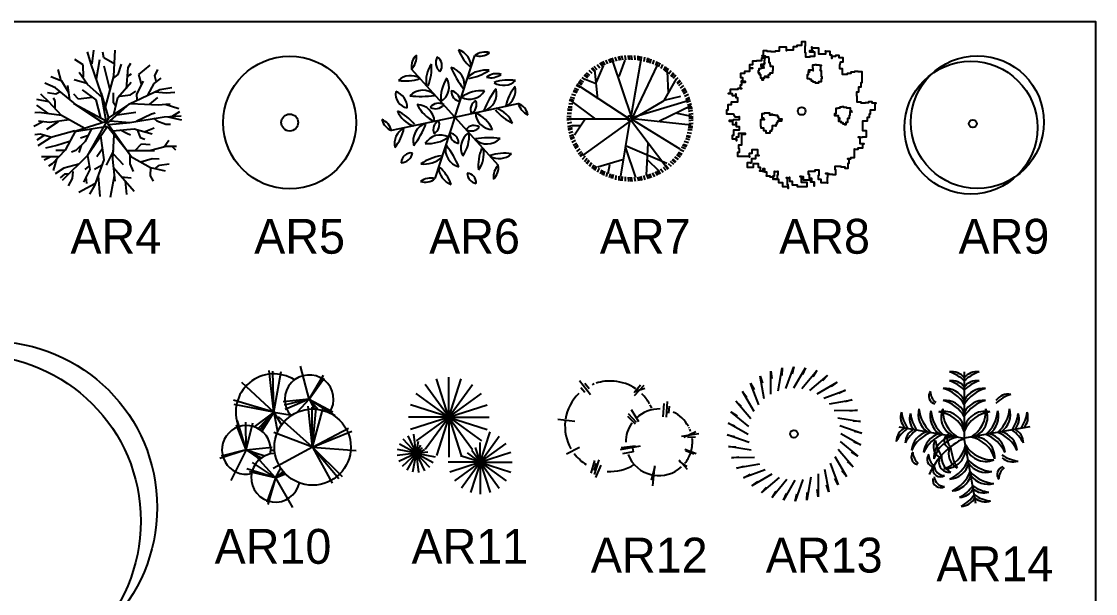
# Model space of a CAD drawing. Header units: millimetres. Extents: x -129.2 to -76.7, y 2488.8 to 2511.1.
# Drawn here: x -121.31 to -113.24, y 2505.7 to 2510.01 of the extents above; entities that cross this region are included whole.
import ezdxf

# ---------------------------------------------------------------- set-up
doc = ezdxf.new("R2010")
doc.units = ezdxf.units.MM
doc.styles.add('MAYO', font='COBT____.PFB', dxfattribs={"height": 0.7})

# ---------------------------------------------------------------- blocks, each defined once
blk = doc.blocks.new('AR10')
at = {"color": 0, "linetype": 'ByBlock'}
for p, q in [((-0.1136, 0.2059), (-0.1497, 0.5175)), ((-0.1136, 0.2059), (-0.1216, 0.5129)), ((-0.1136, 0.2059), (-0.0601, 0.5102)), ((0.1513, 0.3019), (0.0871, 0.5516)), ((-0.1136, 0.2059), (-0.3545, 0.4285)), ((0.1513, 0.3019), (0.2593, 0.4824)), ((0.1513, 0.3019), (0.2632, 0.4617)), ((-0.1136, 0.2059), (-0.4179, 0.2948)), ((-0.1136, 0.2059), (-0.4121, 0.2619)), ((0.1513, 0.3019), (-0.0432, 0.2823)), ((0.1513, 0.3019), (-0.0372, 0.2583)), ((0.1513, 0.3019), (-0.0302, 0.2255)), ((0.1513, 0.3019), (0.0605, 0.2044)), ((0.1772, -0.058), (0.1439, 0.2498)), ((0.1513, 0.3019), (0.3296, 0.2087)), ((0.1513, 0.3019), (0.3431, 0.1801)), ((0.1513, 0.3019), (0.219, 0.2262)), ((0.1513, 0.3019), (0.1888, 0.229)), ((-0.1136, 0.2059), (-0.2632, 0.0953)), ((-0.1136, 0.2059), (-0.2325, 0.0817)), ((-0.1136, 0.2059), (-0.2173, 0.0723)), ((-0.1136, 0.2059), (-0.2041, 0.0622)), ((-0.1136, 0.2059), (-0.0561, 0.1095)), ((-0.1136, 0.2059), (-0.0865, 0.0558)), ((-0.1136, 0.2059), (0.0203, 0.1826)), ((0.1772, -0.058), (-0.0806, 0.1694)), ((0.1772, -0.058), (0.1744, 0.2415)), ((0.1772, -0.058), (0.2576, 0.2387)), ((0.1772, -0.058), (0.2049, 0.2359)), ((-0.3216, -0.0785), (-0.3951, 0.1087)), ((-0.3216, -0.0785), (-0.3866, 0.1392)), ((-0.3216, -0.0785), (-0.3246, 0.13)), ((-0.3216, -0.0785), (-0.2719, 0.1242)), ((0.1772, -0.058), (0.446, 0.0834)), ((0.1772, -0.058), (-0.1138, 0.0529)), ((0.1772, -0.058), (0.471, 0.0612)), ((-0.3216, -0.0785), (-0.5214, -0.1441)), ((-0.3216, -0.0785), (-0.5108, -0.1259)), ((-0.3216, -0.0785), (-0.4368, -0.3092)), ((-0.3216, -0.0785), (-0.1263, -0.0578)), ((-0.3216, -0.0785), (-0.221, -0.1495)), ((-0.3216, -0.0785), (-0.2076, -0.139)), ((-0.3216, -0.0785), (-0.1826, -0.1241)), ((0.1772, -0.058), (-0.1194, -0.2188)), ((0.1772, -0.058), (0.5042, -0.083)), ((0.1772, -0.058), (0.3989, -0.2798)), ((0.1772, -0.058), (0.374, -0.2937)), ((0.1772, -0.058), (0.3241, -0.3298)), ((-0.1015, -0.2885), (-0.2418, -0.134)), ((-0.1015, -0.2885), (-0.3184, -0.2208)), ((-0.1015, -0.2885), (-0.2761, -0.1745)), ((-0.1015, -0.2885), (-0.0629, -0.2157)), ((-0.1015, -0.2885), (-0.2978, -0.2448)), ((-0.1015, -0.2885), (-0.168, -0.4719)), ((-0.1015, -0.2885), (-0.1589, -0.4909)), ((-0.1015, -0.2885), (-0.0427, -0.2428)), ((-0.1015, -0.2885), (-0.0341, -0.2526)), ((-0.1015, -0.2885), (-0.0269, -0.2602)), ((-0.1015, -0.2885), (0.0254, -0.513))]:
    blk.add_line(p, q, dxfattribs=at)
blk.add_circle((0.1772, -0.058), 0.2872, dxfattribs=at)
for centre, radius, start, end in [((-0.1136, 0.2059), 0.2872, 57.49041, 202.57198), ((0.1513, 0.3019), 0.1833, 326.18952, 222.02475), ((-0.3216, -0.0785), 0.1833, 350.2838, 282.39512), ((-0.1136, 0.2059), 0.2872, 265.06922, 270.88978), ((-0.1015, -0.2885), 0.1833, 91.44372, 347.74353)]:
    blk.add_arc(centre, radius, start, end, dxfattribs=at)
blk = doc.blocks.new('AR11')
at = {"color": 0, "linetype": 'ByBlock'}
for p, q in [((0.0048, 0.1411), (-0.0896, 0.4315)), ((0.0029, 0.1411), (0.0973, 0.4315)), ((0.0038, 0.1409), (0.0038, 0.4463)), ((0.0057, 0.1415), (-0.1739, 0.3886)), ((0.002, 0.1415), (0.1815, 0.3886)), ((0.0063, 0.1422), (-0.2408, 0.3217)), ((0.0013, 0.1422), (0.2484, 0.3217)), ((0.0068, 0.143), (-0.2837, 0.2374)), ((0.0009, 0.143), (0.2914, 0.2374)), ((0.0069, 0.144), (-0.2985, 0.144)), ((0.0068, 0.145), (-0.2837, 0.0506)), ((0.0063, 0.1458), (-0.2408, -0.0337)), ((0.0057, 0.1465), (-0.1739, -0.1006)), ((0.0048, 0.1469), (-0.0896, -0.1435)), ((0.0008, 0.144), (0.3062, 0.144)), ((0.0009, 0.145), (0.2914, 0.0506)), ((0.0013, 0.1458), (0.2484, -0.0337)), ((0.002, 0.1465), (0.1815, -0.1006)), ((0.0029, 0.1469), (0.0973, -0.1435)), ((0.0038, 0.1471), (0.0038, -0.1583)), ((-0.2404, -0.1293), (-0.3024, 0.003)), ((-0.2408, -0.1294), (-0.259, 0.0155)), ((0.2393, -0.1973), (0.3144, 0.0339)), ((-0.2397, -0.1287), (-0.3676, -0.0581)), ((-0.24, -0.129), (-0.3399, -0.0224)), ((-0.2417, -0.1292), (-0.2068, -0.0659)), ((-0.2413, -0.1294), (-0.2235, -0.0365)), ((0.2381, -0.1964), (0.4347, -0.0535)), ((0.2386, -0.1969), (0.3815, -0.0003)), ((0.2401, -0.1974), (0.2401, -0.0477)), ((-0.2396, -0.1278), (-0.3845, -0.1459)), ((-0.2396, -0.1282), (-0.383, -0.1007)), ((-0.2397, -0.1273), (-0.3719, -0.1893)), ((-0.24, -0.1269), (-0.3466, -0.2268)), ((-0.2403, -0.1267), (-0.3109, -0.2546)), ((-0.2407, -0.1265), (-0.2683, -0.2699)), ((-0.2425, -0.1281), (-0.1533, -0.117)), ((-0.2425, -0.1277), (-0.099, -0.1552)), ((-0.2424, -0.1286), (-0.178, -0.0984)), ((-0.2423, -0.1272), (-0.1144, -0.1978)), ((-0.2421, -0.129), (-0.1932, -0.0832)), ((-0.242, -0.1269), (-0.1422, -0.2335)), ((-0.2417, -0.1266), (-0.1796, -0.2589)), ((-0.2412, -0.1265), (-0.2231, -0.2714)), ((0.2424, -0.1957), (0.0927, -0.1471)), ((0.2421, -0.1964), (0.1447, -0.1256)), ((0.2415, -0.1969), (0.176, -0.1067)), ((0.2408, -0.1973), (0.2043, -0.0848)), ((0.2377, -0.1957), (0.4689, -0.1206)), ((0.2425, -0.1949), (-0.0006, -0.1949)), ((0.2424, -0.1942), (0.0112, -0.2693)), ((0.2421, -0.1935), (0.0454, -0.3364)), ((0.2415, -0.193), (0.0986, -0.3896)), ((0.2408, -0.1926), (0.1657, -0.4238)), ((0.2376, -0.1949), (0.4807, -0.1949)), ((0.2377, -0.1942), (0.4689, -0.2693)), ((0.2381, -0.1935), (0.4347, -0.3364)), ((0.2386, -0.193), (0.3815, -0.3896)), ((0.2393, -0.1926), (0.3144, -0.4238)), ((0.2401, -0.1925), (0.2401, -0.4356))]:
    blk.add_line(p, q, dxfattribs=at)
blk = doc.blocks.new('AR12')
at = {"color": 0, "linetype": 'ByBlock'}
for p, q in [((-0.1997, 0.2897), (-0.2817, 0.3936)), ((-0.2407, 0.3061), (-0.2708, 0.3416)), ((-0.2079, 0.3334), (-0.2407, 0.3744)), ((0.1773, 0.3608), (0.1282, 0.3034)), ((0.1309, 0.2842), (0.2047, 0.3608)), ((0.2101, 0.3362), (0.1391, 0.3143)), ((0.1637, 0.0846), (0.109, 0.1748)), ((0.3468, 0.1229), (0.355, 0.2241)), ((0.3713, 0.1202), (0.3795, 0.2377)), ((0.3905, 0.1502), (0.3959, 0.2022)), ((-0.3172, 0.0873), (-0.4456, 0.1037)), ((0.1391, 0.0682), (0.0817, 0.1256)), ((0.1473, 0.0791), (0.0872, 0.1448)), ((0.5927, 0.0108), (0.5025, -0.033)), ((0.6145, -0.0056), (0.4861, -0.0248)), ((0.5899, -0.0302), (0.5298, -0.033)), ((-0.2817, -0.1068), (-0.3801, -0.1588)), ((0.1746, -0.0986), (0.0243, -0.1259)), ((0.1391, -0.0986), (0.0325, -0.1095)), ((0.1227, -0.1396), (0.0407, -0.156)), ((0.1145, -0.0959), (0.1227, -0.1396)), ((0.5954, -0.156), (0.5107, -0.1232)), ((0.579, -0.1588), (0.5162, -0.1341)), ((-0.1697, -0.2052), (-0.197, -0.3009)), ((-0.156, -0.2271), (-0.1751, -0.2818)), ((-0.1697, -0.3119), (-0.1341, -0.1998)), ((-0.1205, -0.2408), (-0.1615, -0.3338)), ((0.5298, -0.2736), (0.467, -0.2025)), ((0.5271, -0.2517), (0.467, -0.2107)), ((0.2593, -0.3529), (0.2866, -0.2517)), ((0.2812, -0.2463), (0.2675, -0.3967))]:
    blk.add_line(p, q, dxfattribs=at)
for centre, radius, start, end in [((-0.0506, 0.0521), 0.3406, 110.58484, 113.44149), ((-0.0506, 0.0521), 0.3406, 85.44663, 108.10428), ((-0.0506, 0.0521), 0.3406, 55.79053, 85.15157), ((-0.0506, 0.0521), 0.3406, 133.90225, 170.90832), ((-0.0506, 0.0521), 0.3406, 29.55997, 45.48821), ((0.3167, -0.0685), 0.2508, 88.31654, 133.34266), ((-0.0506, 0.0521), 0.3406, 23.38772, 28.08383), ((-0.0506, 0.0521), 0.3406, 173.47905, 209.85094), ((0.3167, -0.0685), 0.2508, 28.56885, 65.11111), ((0.3167, -0.0685), 0.2508, 144.66917, 180), ((0.3167, -0.0685), 0.2508, 24.8452, 26.01974), ((0.3167, -0.0685), 0.2508, 19.03843, 22.96902), ((0.3167, -0.0685), 0.2508, 344.29918, 6.65921), ((-0.0506, 0.0521), 0.3406, 217.10158, 238.12033), ((0.3167, -0.0685), 0.2508, 201.60955, 257.48), ((0.3167, -0.0685), 0.2508, 320.80598, 341.35955), ((-0.0506, 0.0521), 0.3406, 266.05344, 302.09662), ((0.3167, -0.0685), 0.2508, 259.81574, 312.33675)]:
    blk.add_arc(centre, radius, start, end, dxfattribs=at)
blk = doc.blocks.new('AR13')
at = {"color": 0, "linetype": 'ByBlock'}
for p, q in [((-0.1031, 0.3192), (-0.0738, 0.4908)), ((-0.0738, 0.4908), (-0.0764, 0.4348)), ((-0.0447, 0.3355), (0.0139, 0.4995)), ((0.0139, 0.4995), (0.0017, 0.4447)), ((0.0156, 0.3415), (0.1018, 0.4928)), ((0.1018, 0.4928), (0.0802, 0.441)), ((-0.207, 0.2576), (-0.2382, 0.4289)), ((-0.2382, 0.4289), (-0.2215, 0.3754)), ((-0.1577, 0.2929), (-0.1587, 0.467)), ((-0.1587, 0.467), (-0.1515, 0.4114)), ((0.0761, 0.3369), (0.1872, 0.4709)), ((0.1348, 0.3219), (0.2675, 0.4345)), ((0.1872, 0.4709), (0.157, 0.4237)), ((0.2675, 0.4345), (0.2296, 0.3933)), ((-0.2494, 0.2143), (-0.3098, 0.3775)), ((-0.3098, 0.3775), (-0.2841, 0.3277)), ((0.1901, 0.2969), (0.3403, 0.3848)), ((0.2401, 0.2627), (0.4033, 0.3231)), ((0.3403, 0.3848), (0.2957, 0.3507)), ((0.4033, 0.3231), (0.3535, 0.2974)), ((-0.2836, 0.1642), (-0.3715, 0.3145)), ((-0.3715, 0.3145), (-0.3374, 0.2699)), ((0.2834, 0.2203), (0.4547, 0.2515)), ((0.4547, 0.2515), (0.4012, 0.2348)), ((-0.3086, 0.109), (-0.4212, 0.2417)), ((-0.4212, 0.2417), (-0.38, 0.2037)), ((0.3188, 0.171), (0.4929, 0.172)), ((0.4929, 0.172), (0.4372, 0.1648)), ((-0.3236, 0.0503), (-0.4576, 0.1614)), ((-0.4576, 0.1614), (-0.4104, 0.1312)), ((0.345, 0.1164), (0.5166, 0.0871)), ((0.5166, 0.0871), (0.4606, 0.0897)), ((-0.3282, -0.0102), (-0.4795, 0.076)), ((-0.4795, 0.076), (-0.4277, 0.0544)), ((0.3614, 0.058), (0.5253, -0.0006)), ((0.5253, -0.0006), (0.4706, 0.0116)), ((-0.3222, -0.0705), (-0.4862, -0.0119)), ((-0.4862, -0.0119), (-0.4314, -0.0242)), ((0.3627, -0.0628), (0.4967, -0.1739)), ((0.3673, -0.0024), (0.5186, -0.0885)), ((0.5186, -0.0885), (0.4668, -0.0669)), ((-0.3059, -0.1289), (-0.4775, -0.0997)), ((-0.4775, -0.0997), (-0.4215, -0.1022)), ((0.3477, -0.1215), (0.4604, -0.2542)), ((0.4967, -0.1739), (0.4495, -0.1437)), ((-0.4537, -0.1846), (-0.3981, -0.1774)), ((-0.2797, -0.1835), (-0.4537, -0.1846)), ((-0.2443, -0.2328), (-0.4156, -0.264)), ((0.2885, -0.2268), (0.349, -0.39)), ((0.3227, -0.1768), (0.4106, -0.327)), ((0.4604, -0.2542), (0.4191, -0.2163)), ((-0.4156, -0.264), (-0.3621, -0.2473)), ((-0.201, -0.2752), (-0.3642, -0.3357)), ((-0.3642, -0.3357), (-0.3144, -0.3099)), ((-0.1509, -0.3094), (-0.3012, -0.3973)), ((0.1968, -0.3055), (0.1979, -0.4796)), ((0.2461, -0.2701), (0.2773, -0.4414)), ((0.4106, -0.327), (0.3766, -0.2824)), ((-0.3012, -0.3973), (-0.2566, -0.3633)), ((-0.0957, -0.3344), (-0.2284, -0.4471)), ((-0.037, -0.3494), (-0.1481, -0.4834)), ((0.0235, -0.354), (-0.0627, -0.5053)), ((0.0838, -0.3481), (0.0252, -0.512)), ((0.1422, -0.3317), (0.113, -0.5033)), ((0.2773, -0.4414), (0.2606, -0.3879)), ((0.349, -0.39), (0.3232, -0.3402)), ((-0.2284, -0.4471), (-0.1904, -0.4058)), ((-0.1481, -0.4834), (-0.1179, -0.4362)), ((-0.0627, -0.5053), (-0.0411, -0.4535)), ((0.0252, -0.512), (0.0375, -0.4573)), ((0.113, -0.5033), (0.1155, -0.4473)), ((0.1979, -0.4796), (0.1906, -0.4239))]:
    blk.add_line(p, q, dxfattribs=at)
blk.add_circle((0.0155, -0.0057), 0.0283, dxfattribs=at)
blk = doc.blocks.new('AR14')
at = {"color": 0, "linetype": 'ByBlock'}
for p in [(0.0054, 0.4852), (-0.4871, 0.072), (0.4978, 0.072), (0.0922, -0.5072)]:
    blk.add_line(p, (0.0054, -0.0148), dxfattribs=at)
for centre, radius, start, end in [((-0.0877, 0.3709), 0.1154, 36.28997, 99.62433), ((-0.1813, 0.2358), 0.2598, 44.07628, 73.37936), ((0.0984, 0.3709), 0.1154, 80.37567, 143.71003), ((0.192, 0.2358), 0.2598, 106.62064, 135.92372), ((-0.0877, 0.3027), 0.1154, 36.28997, 99.62433), ((-0.1813, 0.1676), 0.2598, 44.07628, 73.37936), ((0.0984, 0.3027), 0.1154, 80.37567, 143.71003), ((0.192, 0.1676), 0.2598, 106.62064, 135.92372), ((-0.2046, 0.301), 0.0575, 139.742, 258.74753), ((-0.1267, 0.3465), 0.1251, 184.61802, 228.21064), ((-0.1392, 0.2005), 0.1598, 25.24891, 95.39371), ((-0.2234, 0.1008), 0.2679, 31.37119, 75.03657), ((0.1499, 0.2005), 0.1598, 84.60629, 154.75109), ((0.2341, 0.1008), 0.2679, 104.96343, 148.62881), ((-0.1392, 0.1096), 0.1598, 25.24891, 95.39371), ((-0.2234, 0.0098), 0.2679, 31.37119, 75.03657), ((0.1499, 0.1096), 0.1598, 84.60629, 154.75109), ((0.2341, 0.0098), 0.2679, 104.96343, 148.62881), ((0.3365, 0.2017), 0.1154, 80.37567, 143.71003), ((0.4301, 0.0666), 0.2598, 106.62064, 135.92372), ((-0.3583, 0.1438), 0.1154, 160.37567, 223.71003), ((-0.209, 0.2125), 0.2598, 186.62064, 215.92372), ((-0.2911, 0.132), 0.1154, 160.37567, 223.71003), ((-0.1418, 0.2007), 0.2598, 186.62064, 215.92372), ((-0.1816, 0.165), 0.1598, 164.60629, 234.75109), ((-0.0687, 0.2306), 0.2679, 184.96343, 228.62881), ((-0.092, 0.1492), 0.1598, 164.60629, 234.75109), ((0.0209, 0.2148), 0.2679, 184.96343, 228.62881), ((-0.149, 0.032), 0.1558, 3.42594, 103.63458), ((-0.2137, -0.0506), 0.2357, 21.66646, 83.18779), ((-0.0139, 0.1454), 0.1558, 156.36542, 256.57406), ((0.0787, 0.1947), 0.2357, 176.81221, 238.33354), ((0.1597, 0.032), 0.1558, 76.36542, 176.57406), ((0.2244, -0.0506), 0.2357, 96.81221, 158.33354), ((-0.068, 0.1947), 0.2357, 301.66646, 3.18779), ((0.0246, 0.1454), 0.1558, 283.42594, 23.63458), ((-0.0102, 0.2148), 0.2679, 311.37119, 355.03657), ((0.1027, 0.1492), 0.1598, 305.24891, 15.39371), ((0.0794, 0.2306), 0.2679, 311.37119, 355.03657), ((0.1923, 0.165), 0.1598, 305.24891, 15.39371), ((0.1525, 0.2007), 0.2598, 324.07628, 353.37936), ((0.3018, 0.132), 0.1154, 316.28997, 19.62433), ((0.2197, 0.2125), 0.2598, 324.07628, 353.37936), ((0.369, 0.1438), 0.1154, 316.28997, 19.62433), ((-0.3906, -0.0394), 0.1154, 116.28997, 179.62433), ((-0.2738, -0.155), 0.2598, 124.07628, 153.37936), ((-0.3235, -0.0513), 0.1154, 116.28997, 179.62433), ((-0.2066, -0.1669), 0.2598, 124.07628, 153.37936), ((-0.2318, -0.1198), 0.1598, 105.24891, 175.39371), ((-0.1482, -0.22), 0.2679, 111.37119, 155.03657), ((-0.1422, -0.1356), 0.1598, 105.24891, 175.39371), ((-0.0586, -0.2358), 0.2679, 111.37119, 155.03657), ((-0.0909, -0.0335), 0.0563, 114.22575, 255.12788), ((-0.0461, -0.0207), 0.078, 150.43977, 228.66943), ((0.0693, -0.2358), 0.2679, 24.96343, 68.62881), ((0.1529, -0.1356), 0.1598, 4.60629, 74.75109), ((0.1589, -0.22), 0.2679, 24.96343, 68.62881), ((0.2425, -0.1198), 0.1598, 4.60629, 74.75109), ((0.2173, -0.1669), 0.2598, 26.62064, 55.92372), ((0.3342, -0.0513), 0.1154, 0.37567, 63.71003), ((0.2377, -0.5024), 0.5402, 115.47721, 156.6585), ((-0.1408, -0.0806), 0.0869, 144.98654, 244.40339), ((-0.0675, -0.1587), 0.1558, 83.42594, 183.63458), ((0.0026, -0.2367), 0.2357, 101.66646, 163.18779), ((0.0358, 0.0022), 0.25, 187.57587, 215.89417), ((-0.2166, -0.0175), 0.2357, 286.81221, 348.33354), ((-0.1386, -0.0876), 0.1558, 266.36542, 6.57406), ((0.3228, -0.0395), 0.4224, 185.40074, 208.13904), ((0.1655, -0.034), 0.1558, 193.42594, 293.63458), ((0.2149, 0.0586), 0.2357, 211.66646, 273.18779), ((0.0081, -0.2367), 0.2357, 16.81221, 78.33354), ((0.0782, -0.1587), 0.1558, 356.36542, 96.57406), ((-0.3362, -0.1565), 0.0575, 139.742, 258.74753), ((-0.2583, -0.111), 0.1251, 184.61802, 228.21064), ((-0.2171, -0.1753), 0.0575, 139.742, 258.74753), ((-0.1392, -0.1298), 0.1251, 184.61802, 228.21064), ((-0.1086, -0.1943), 0.0766, 138.87442, 278.97626), ((-0.0421, -0.1575), 0.125, 173.75364, 244.09705), ((0.0164, -0.1272), 0.1295, 161.44767, 239.36723), ((0.4395, 0.0717), 0.2598, 234.07628, 263.37936), ((0.3707, -0.0776), 0.1154, 226.28997, 289.62433), ((-0.1747, -0.248), 0.057, 167.05775, 302.85325), ((-0.1419, -0.2159), 0.08, 185.18449, 268.65396), ((-0.2157, -0.0787), 0.2679, 294.96343, 338.62881), ((-0.1154, -0.1623), 0.1598, 274.60629, 344.75109), ((0.2349, 0.0007), 0.2679, 221.37119, 265.03657), ((0.1693, -0.1121), 0.1598, 215.24891, 285.39371), ((0.3093, -0.2863), 0.0575, 101.25247, 220.258), ((0.3872, -0.3318), 0.1251, 131.78936, 175.38198), ((-0.1747, -0.3295), 0.057, 167.05775, 302.85325), ((-0.1419, -0.2973), 0.08, 185.18449, 268.65396), ((-0.1999, -0.1683), 0.2679, 294.96343, 338.62881), ((-0.0996, -0.2519), 0.1598, 274.60629, 344.75109), ((0.2507, -0.0888), 0.2679, 221.37119, 265.03657), ((0.1851, -0.2017), 0.1598, 215.24891, 285.39371), ((-0.1468, -0.2268), 0.2598, 296.62064, 325.92372), ((-0.0311, -0.3436), 0.1154, 270.37567, 333.71003), ((0.2208, -0.162), 0.2598, 234.07628, 263.37936), ((0.1521, -0.3113), 0.1154, 226.28997, 289.62433), ((-0.1349, -0.2939), 0.2598, 296.62064, 325.92372), ((-0.0193, -0.4108), 0.1154, 270.37567, 333.71003), ((0.2326, -0.2291), 0.2598, 234.07628, 263.37936), ((0.1639, -0.3785), 0.1154, 226.28997, 289.62433)]:
    blk.add_arc(centre, radius, start, end, dxfattribs=at)
blk = doc.blocks.new('AR4')
at = {"color": 0, "linetype": 'ByBlock'}
for p, q in [((-0.1493, 0.4456), (-0.1748, 0.5401)), ((-0.1398, 0.4493), (-0.1271, 0.551)), ((-0.054, 0.4928), (-0.0603, 0.5364)), ((0.0287, 0.4456), (-0.054, 0.4928)), ((0.0223, 0.3548), (0.0319, 0.551)), ((-0.375, 0.3221), (-0.3973, 0.4057)), ((-0.2097, 0.442), (-0.2701, 0.4819)), ((-0.2065, 0.3475), (-0.2097, 0.442)), ((-0.073, 0.2276), (-0.1493, 0.4456)), ((-0.108, 0.3366), (-0.0826, 0.4819)), ((-0.0063, 0.2494), (-0.0508, 0.4311)), ((0.0541, 0.3693), (0.0796, 0.4456)), ((0.1177, 0.2603), (0.1304, 0.4202)), ((0.1304, 0.4202), (0.1495, 0.4529)), ((0.2099, 0.3693), (0.2957, 0.4384)), ((0.3307, 0.3584), (0.353, 0.4057)), ((-0.3687, 0.3185), (-0.4513, 0.3512)), ((-0.1811, 0.3003), (-0.2765, 0.3294)), ((-0.1748, 0.293), (-0.2383, 0.3839)), ((-0.0412, 0.1223), (0.0223, 0.3548)), ((0.0192, 0.3403), (0.0541, 0.3693)), ((0.1241, 0.3548), (0.1559, 0.373)), ((0.2322, 0.2894), (0.2099, 0.3693)), ((0.3244, 0.3003), (0.3784, 0.3403)), ((0.3403, 0.3185), (0.3307, 0.3584)), ((-0.4164, 0.2676), (-0.4958, 0.3039)), ((-0.2797, 0.155), (-0.4164, 0.2676)), ((-0.3178, 0.2349), (-0.3687, 0.3185)), ((-0.3083, 0.1768), (-0.3242, 0.2858)), ((-0.1112, 0.1768), (-0.2129, 0.2531)), ((-0.0667, 0.1949), (-0.1748, 0.293)), ((0.051, 0.1949), (0.1527, 0.3112)), ((0.14, 0.1477), (0.3689, 0.2567)), ((0.194, 0.2204), (0.2449, 0.3185)), ((0.2767, 0.2131), (0.3244, 0.3003)), ((0.3689, 0.2567), (0.4579, 0.2712)), ((-0.4672, 0.1622), (-0.5562, 0.1804)), ((-0.4609, 0.1586), (-0.5276, 0.2204)), ((-0.4132, 0.2204), (-0.4768, 0.2313)), ((-0.3719, 0.0605), (-0.4672, 0.1622)), ((-0.4195, 0.1695), (-0.4323, 0.1913)), ((-0.4195, 0.1114), (-0.4195, 0.1695)), ((-0.3814, 0.2385), (-0.4132, 0.2204)), ((-0.2447, 0.184), (-0.2797, 0.2204)), ((-0.1398, 0.1949), (-0.2447, 0.184)), ((-0.0762, 0.0423), (-0.1112, 0.1768)), ((-0.073, 0.2276), (-0.019, 0.0387)), ((-0.0349, 0.0205), (-0.073, 0.2276)), ((0.0192, 0.155), (0.0192, 0.2313)), ((0.0223, 0.0678), (0.051, 0.1949)), ((0.0669, 0.2058), (0.1463, 0.2167)), ((0.1463, 0.2167), (0.1877, 0.2422)), ((0.1972, 0.1768), (0.194, 0.2204)), ((0.2926, 0.1441), (0.353, 0.1949)), ((0.3339, 0.2385), (0.4165, 0.2313)), ((0.4165, 0.2313), (0.4801, 0.2349)), ((-0.5403, 0.0823), (-0.5721, 0.0787)), ((-0.4672, 0.0714), (-0.5562, 0.1368)), ((-0.3719, 0.0605), (-0.5403, 0.0823)), ((-0.2797, 0.1513), (-0.0349, 0.0205)), ((-0.0635, 0.006), (-0.2797, 0.1513)), ((-0.0253, 0.0351), (0.1432, 0.1477)), ((-0.0253, 0.0024), (0.14, 0.1477)), ((0.0351, 0.1332), (0.0192, 0.155)), ((0.0478, 0.0641), (0.1877, 0.0859)), ((0.1495, 0.1513), (0.3561, 0.1404)), ((0.3561, 0.1404), (0.4452, 0.1477)), ((0.407, 0.1441), (0.5119, 0.1114)), ((0.4579, 0.0532), (0.5183, 0.0896)), ((-0.5117, 0.0133), (-0.5785, -0.0231)), ((-0.4609, 0.006), (-0.5435, 0.0169)), ((-0.3973, 0.0133), (-0.4831, -0.0449)), ((-0.3146, 0.0278), (-0.4609, 0.006)), ((-0.197, -0.0376), (-0.3719, 0.0605)), ((-0.0253, 0.0169), (-0.2701, -0.0594)), ((-0.019, 0.0387), (-0.1779, -0.2447)), ((-0.0253, 0.0024), (0.1559, -0.252)), ((-0.0126, -0.0085), (0.1432, 0.006)), ((-0.0063, 0.0205), (0.1432, 0.006)), ((0.1432, 0.006), (0.4007, 0.0496)), ((0.1908, 0.0169), (0.3053, 0.0714)), ((0.3053, 0.0714), (0.3339, 0.0787)), ((0.3212, 0.0387), (0.3466, 0.0205)), ((0.3466, 0.0205), (0.4134, -0.0049)), ((0.4007, 0.0496), (0.5278, 0.0569)), ((0.4293, 0.0496), (0.531, 0.0278)), ((-0.2701, -0.0558), (-0.4513, -0.1066)), ((-0.2669, -0.0558), (-0.3432, -0.2011)), ((-0.2701, -0.0594), (-0.0253, -0.0194)), ((-0.1461, -0.0376), (-0.1938, -0.1357)), ((-0.1779, -0.2447), (-0.0253, -0.0194)), ((-0.0222, -0.0267), (0.1368, -0.2229)), ((0.0128, -0.0558), (0.1749, -0.0412)), ((0.0732, -0.0485), (0.1209, -0.0739)), ((0.1209, -0.0739), (0.1463, -0.0848)), ((0.1749, -0.0412), (0.3116, -0.0776)), ((0.1972, -0.0449), (0.2194, -0.1066)), ((0.2512, -0.063), (0.3244, -0.034)), ((0.4134, -0.0049), (0.4483, -0.0049)), ((-0.5308, -0.0812), (-0.5721, -0.0848)), ((-0.499, -0.0885), (-0.5562, -0.1248)), ((-0.4513, -0.1066), (-0.5499, -0.1684)), ((-0.445, -0.1066), (-0.5308, -0.0812)), ((-0.3115, -0.1357), (-0.4068, -0.1648)), ((-0.1938, -0.1357), (-0.2638, -0.2047)), ((-0.1748, -0.0921), (-0.2288, -0.1103)), ((-0.0794, -0.0921), (-0.054, -0.2738)), ((0.0223, -0.0848), (0.0128, -0.2701)), ((0.1813, -0.2047), (0.229, -0.1539)), ((0.2194, -0.1066), (0.2544, -0.1175)), ((0.229, -0.1539), (0.2957, -0.1575)), ((0.4007, -0.1757), (0.4356, -0.1248)), ((-0.4068, -0.1648), (-0.4927, -0.1866)), ((-0.3432, -0.2011), (-0.4418, -0.3028)), ((-0.3432, -0.2047), (-0.4132, -0.2047)), ((-0.1748, -0.2411), (-0.3655, -0.43)), ((-0.2638, -0.2047), (-0.2956, -0.2156)), ((-0.2224, -0.1648), (-0.2415, -0.2193)), ((-0.1748, -0.2411), (-0.1589, -0.3464)), ((-0.0667, -0.1938), (-0.1048, -0.252)), ((0.0192, -0.2047), (-0.0349, -0.3137)), ((0.0192, -0.2302), (0.0923, -0.3101)), ((0.1209, -0.2047), (0.3275, -0.2047)), ((0.1432, -0.2411), (0.1432, -0.3028)), ((0.2894, -0.2047), (0.4165, -0.172)), ((0.4165, -0.172), (0.4928, -0.172)), ((0.4579, -0.172), (0.4865, -0.1975)), ((-0.3941, -0.252), (-0.5213, -0.252)), ((-0.4513, -0.252), (-0.5022, -0.2774)), ((-0.4418, -0.3028), (-0.4704, -0.321)), ((-0.41, -0.2701), (-0.4354, -0.3537)), ((-0.2415, -0.3065), (-0.3528, -0.3355)), ((-0.1652, -0.321), (-0.197, -0.3464)), ((-0.054, -0.2738), (-0.1239, -0.4663)), ((-0.0698, -0.3174), (-0.1239, -0.3464)), ((0.0128, -0.2701), (0.0287, -0.4336)), ((0.1432, -0.3028), (0.1686, -0.361)), ((0.1559, -0.252), (0.2989, -0.3319)), ((0.2258, -0.2883), (0.3116, -0.2629)), ((0.3116, -0.2629), (0.3625, -0.2665)), ((0.3307, -0.3428), (0.3657, -0.3137)), ((0.3657, -0.3137), (0.4388, -0.3028)), ((-0.3528, -0.3355), (-0.4195, -0.3791)), ((-0.3496, -0.3828), (-0.3814, -0.4082)), ((-0.3178, -0.3828), (-0.3496, -0.3828)), ((-0.286, -0.361), (-0.2924, -0.4155)), ((-0.1589, -0.3464), (-0.2065, -0.4409)), ((-0.1875, -0.4009), (-0.1843, -0.4518)), ((-0.0953, -0.3937), (-0.0826, -0.5499)), ((0.0255, -0.3973), (-0.0063, -0.5571)), ((0.0192, -0.3319), (0.1749, -0.5099)), ((0.0764, -0.4009), (0.1527, -0.4082)), ((0.2989, -0.3319), (0.2957, -0.3937)), ((0.2957, -0.3937), (0.318, -0.4336)), ((0.2989, -0.3319), (0.407, -0.3573)), ((-0.2924, -0.4155), (-0.321, -0.4699)), ((-0.1207, -0.4554), (-0.2415, -0.5208)), ((-0.1239, -0.4663), (-0.162, -0.5317)), ((0.1082, -0.4336), (0.1177, -0.5353))]:
    blk.add_line(p, q, dxfattribs=at)
blk = doc.blocks.new('AR5')
at = {"color": 0, "linetype": 'ByBlock'}
for radius in [0.5, 0.0637]:
    blk.add_circle((0.0286, 0.0066), radius, dxfattribs=at)
blk = doc.blocks.new('AR6')
at = {"color": 0, "linetype": 'ByBlock'}
for q in [(0.1537, 0.3479), (-0.3224, 0.2465), (0.4796, -0.0137), (-0.4726, -0.2165), (-0.1467, -0.5781), (0.3294, -0.4767)]:
    blk.add_line((0.0035, -0.1151), q, dxfattribs=at)
for centre, radius, start, end in [((-0.2087, 0.2662), 0.1154, 132.22333, 189.81138), ((-0.4171, 0.3379), 0.1316, 316.02384, 6.01087), ((-0.0521, 0.2964), 0.0887, 151.70154, 229.74057), ((-0.1695, 0.2742), 0.0753, 322.86392, 58.57818), ((0.3351, 0.5042), 0.3245, 200.38785, 229.06321), ((-0.0111, 0.2613), 0.1365, 359.75003, 72.04971), ((0.2276, 0.2592), 0.1154, 72.22333, 129.81138), ((0.1855, 0.4756), 0.1316, 256.02384, 306.01087), ((-0.0092, 0.1609), 0.2046, 143.35211, 190.99654), ((-0.525, 0.2517), 0.353, 338.19701, 5.08663), ((0.6851, 0.5733), 0.7783, 203.81129, 217.50029), ((-0.0607, 0.127), 0.1363, 347.27018, 75.71881), ((-0.3298, 0.0604), 0.1365, 59.75003, 132.04971), ((-0.3671, 0.4817), 0.3245, 260.38785, 289.06321), ((0.1562, 0.0286), 0.2595, 145.15265, 185.93482), ((-0.1729, 0.1134), 0.1324, 302.47293, 28.61454), ((0.2361, 0.0339), 0.2046, 83.35211, 130.99654), ((0.0569, 0.5259), 0.353, 278.19701, 305.08663), ((0.3153, 0.0963), 0.1154, 72.22333, 129.81138), ((0.2732, 0.3127), 0.1316, 256.02384, 306.01087), ((0.4054, -0.1604), 0.3245, 80.38785, 109.06321), ((-0.2383, -0.0496), 0.1363, 47.27018, 135.71881), ((0.0496, 0.0785), 0.0737, 176.54268, 264.47225), ((-0.0378, 0.0039), 0.0803, 0.90767, 80.10727), ((0.2043, -0.1755), 0.2595, 85.15265, 125.93482), ((0.1132, 0.1519), 0.1324, 242.47293, 328.61454), ((0.9405, -0.3612), 0.7783, 143.81129, 157.50029), ((0.1811, 0.0615), 0.1363, 287.27018, 15.71881), ((0.3681, 0.2609), 0.1365, 239.75003, 312.04971), ((0.7056, -0.0926), 0.3245, 140.38785, 169.06321), ((0.3221, 0.0857), 0.1365, 299.75003, 12.04971), ((-0.3352, 0.0603), 0.1079, 170.70899, 259.10644), ((-0.4828, -0.0427), 0.1272, 358.65709, 71.15834), ((-0.2519, 0.8194), 0.7783, 263.81129, 277.50029), ((0.1943, -0.0582), 0.0737, 116.54268, 204.47225), ((0.0859, -0.0199), 0.0803, 300.90767, 20.10727), ((-0.5784, -0.3894), 0.353, 38.19701, 65.08663), ((-0.2419, 0.0118), 0.2046, 203.35211, 250.99654), ((-0.2827, -0.1536), 0.1324, 2.47293, 88.61454), ((-0.0446, 0.089), 0.2595, 205.15265, 245.93482), ((-0.1202, -0.0913), 0.0803, 60.90767, 140.10727), ((-0.1412, 0.0217), 0.0737, 236.54268, 324.47225), ((0.5853, 0.1591), 0.353, 218.19701, 245.08663), ((0.2488, -0.2421), 0.2046, 23.35211, 70.99654), ((0.6061, 0.0226), 0.1316, 196.02384, 246.01087), ((0.4397, -0.122), 0.1154, 12.22333, 69.81138), ((-0.5991, -0.2529), 0.1316, 16.02384, 66.01087), ((-0.4328, -0.1082), 0.1154, 192.22333, 249.81138), ((-0.079, -0.2104), 0.0803, 120.90767, 200.10727), ((-0.1873, -0.172), 0.0737, 296.54268, 24.47225), ((0.2896, -0.0766), 0.1324, 182.47293, 268.61454), ((0.0516, -0.3192), 0.2595, 25.15265, 65.93482), ((-0.3152, -0.316), 0.1365, 119.75003, 192.04971), ((-0.6987, -0.1376), 0.3245, 320.38785, 349.06321), ((-0.1741, -0.2917), 0.1363, 107.27018, 195.71881), ((-0.9335, 0.1309), 0.7783, 323.81129, 337.50029), ((-0.0426, -0.3088), 0.0737, 356.54268, 84.47225), ((0.0447, -0.2341), 0.0803, 180.90767, 260.10727), ((0.1799, -0.3437), 0.1324, 122.47293, 208.61454), ((-0.1493, -0.2588), 0.2595, 325.15265, 5.93482), ((0.1481, -0.2519), 0.0737, 56.54268, 144.47225), ((0.1272, -0.1389), 0.0803, 240.90767, 320.10727), ((-0.1063, -0.3822), 0.1324, 62.47293, 148.61454), ((-0.1973, -0.0547), 0.2595, 265.15265, 305.93482), ((0.2452, -0.1806), 0.1363, 227.27018, 315.71881), ((0.2589, -1.0496), 0.7783, 83.81129, 97.50029), ((-0.3258, -0.4602), 0.0753, 82.86392, 178.57818), ((-0.4037, -0.3697), 0.0887, 271.70154, 349.74057), ((0.0676, -0.3572), 0.1363, 167.27018, 255.71881), ((-0.6781, -0.8036), 0.7783, 23.81129, 37.50029), ((0.5319, -0.4819), 0.353, 158.19701, 185.08663), ((0.0162, -0.3911), 0.2046, 323.35211, 10.99654), ((0.3368, -0.2907), 0.1365, 239.75003, 312.04971), ((0.374, -0.7119), 0.3245, 80.38785, 109.06321), ((-0.0499, -0.7561), 0.353, 98.19701, 125.08663), ((-0.2291, -0.2641), 0.2046, 263.35211, 310.99654), ((0.4241, -0.5681), 0.1316, 136.02384, 186.01087), ((0.2156, -0.4964), 0.1154, 312.22333, 9.81138), ((0.0181, -0.4915), 0.1365, 179.75003, 252.04971), ((-0.3281, -0.7344), 0.3245, 20.38785, 49.06321), ((0.089, -0.6096), 0.0737, 356.54268, 84.47225), ((0.1763, -0.535), 0.0803, 180.90767, 260.10727), ((-0.1785, -0.7058), 0.1316, 76.02384, 126.01087), ((-0.2206, -0.4895), 0.1154, 252.22333, 309.81138)]:
    blk.add_arc(centre, radius, start, end, dxfattribs=at)
blk = doc.blocks.new('AR7')
at = {"color": 0, "linetype": 'ByBlock'}
for p, q in [((-0.06, 0.4543), (-0.068, 0.4859)), ((-0.0369, 0.4565), (-0.0433, 0.4885)), ((-0.0138, 0.4576), (-0.0184, 0.4898)), ((-0.0069, 0.4574), (-0.0099, 0.4899)), ((0.0094, 0.4574), (0.0064, 0.4899)), ((0.0325, 0.4561), (0.0312, 0.4886)), ((0.0555, 0.4535), (0.056, 0.4861)), ((0.0623, 0.4522), (0.0644, 0.4847)), ((-0.2533, 0.3815), (-0.2748, 0.406)), ((-0.2577, 0.2869), (-0.2049, 0.4117)), ((-0.2338, 0.394), (-0.254, 0.4196)), ((-0.2137, 0.4054), (-0.2325, 0.4321)), ((-0.2075, 0.4084), (-0.2248, 0.436)), ((-0.193, 0.4158), (-0.2103, 0.4434)), ((-0.1718, 0.4251), (-0.1876, 0.4536)), ((-0.1501, 0.4333), (-0.1645, 0.4625)), ((-0.1435, 0.4352), (-0.1563, 0.4652)), ((-0.128, 0.4403), (-0.1408, 0.4702)), ((0.0101, 0.0152), (-0.1362, 0.446)), ((-0.1056, 0.4461), (-0.1168, 0.4767)), ((-0.0829, 0.4508), (-0.0925, 0.4819)), ((-0.0866, 0.33), (-0.0427, 0.4548)), ((-0.0761, 0.4517), (-0.0841, 0.4833)), ((0.0012, 0.0152), (0.0788, 0.4592)), ((0.0069, 0.0108), (0.2035, 0.4205)), ((0.0783, 0.4497), (0.0805, 0.4822)), ((0.101, 0.4447), (0.1048, 0.4771)), ((0.1233, 0.4386), (0.1289, 0.4707)), ((0.1298, 0.4363), (0.137, 0.4681)), ((0.1453, 0.4313), (0.1525, 0.4631)), ((0.1669, 0.4229), (0.1757, 0.4542)), ((0.1879, 0.4133), (0.1985, 0.4441)), ((0.194, 0.41), (0.2061, 0.4403)), ((0.2085, 0.4026), (0.2206, 0.4329)), ((0.2285, 0.3909), (0.2422, 0.4205)), ((0.2478, 0.3782), (0.2631, 0.407)), ((-0.3241, 0.3219), (-0.3501, 0.3414)), ((-0.3191, 0.3266), (-0.3441, 0.3475)), ((-0.3076, 0.3382), (-0.3326, 0.359)), ((-0.2903, 0.3536), (-0.3142, 0.3757)), ((-0.2722, 0.368), (-0.2949, 0.3914)), ((-0.2665, 0.3719), (-0.2879, 0.3964)), ((-0.2488, 0.1612), (-0.2704, 0.381)), ((0.2533, 0.374), (0.27, 0.402)), ((0.2665, 0.3645), (0.2832, 0.3924)), ((0.2849, 0.2086), (0.2754, 0.3686)), ((0.2844, 0.3498), (0.3025, 0.3768)), ((0.3015, 0.3341), (0.321, 0.3602)), ((0.3062, 0.3291), (0.3271, 0.3542)), ((0.3178, 0.3177), (0.3386, 0.3427)), ((0.3332, 0.3003), (0.3553, 0.3242)), ((-0.3808, 0.2489), (-0.4104, 0.2626)), ((-0.0052, 0.0065), (-0.4046, 0.2693)), ((-0.3681, 0.2682), (-0.3969, 0.2835)), ((-0.3639, 0.2737), (-0.3919, 0.2904)), ((-0.3544, 0.2869), (-0.3824, 0.3036)), ((-0.3397, 0.3048), (-0.3667, 0.3229)), ((-0.2672, 0.2781), (-0.355, 0.3124)), ((0.2505, 0.1489), (0.3441, 0.3124)), ((0.3476, 0.2822), (0.371, 0.305)), ((0.3515, 0.2766), (0.376, 0.298)), ((0.3611, 0.2634), (0.3856, 0.2849)), ((0.3736, 0.2439), (0.3992, 0.264)), ((0.385, 0.2238), (0.4117, 0.2425)), ((-0.4212, 0.1657), (-0.453, 0.1729)), ((-0.4128, 0.1872), (-0.4441, 0.1961)), ((-0.4032, 0.2083), (-0.4341, 0.2189)), ((-0.3999, 0.2144), (-0.4302, 0.2265)), ((-0.3926, 0.2289), (-0.4228, 0.241)), ((0.2505, 0.1533), (0.3752, 0.1832)), ((0.388, 0.2176), (0.4156, 0.2349)), ((0.3954, 0.2031), (0.423, 0.2204)), ((0.4047, 0.1818), (0.4332, 0.1977)), ((0.4129, 0.1602), (0.4421, 0.1745)), ((0.4148, 0.1536), (0.4448, 0.1664)), ((-0.4421, 0.0827), (-0.4747, 0.0848)), ((-0.4396, 0.0987), (-0.4721, 0.1009)), ((-0.4347, 0.1214), (-0.467, 0.1252)), ((-0.264, 0.0108), (-0.4606, 0.1568)), ((-0.4285, 0.1437), (-0.4606, 0.1493)), ((-0.4262, 0.1502), (-0.458, 0.1574)), ((0.0069, 0.0232), (0.4318, 0.1489)), ((0.0133, 0.0108), (0.2505, 0.1489)), ((0.2162, -0.0023), (0.4535, 0.1137)), ((0.4199, 0.1381), (0.4498, 0.1509)), ((0.4257, 0.1157), (0.4563, 0.1269)), ((0.4304, 0.093), (0.4615, 0.1026)), ((0.4313, 0.0862), (0.4629, 0.0941)), ((-0.4473, 0.0297), (-0.4798, 0.0268)), ((-0.4473, 0.0135), (-0.4798, 0.0105)), ((-0.4475, 0.0066), (-0.4798, 0.002)), ((-0.446, 0.0529), (-0.4785, 0.0516)), ((-0.4434, 0.0759), (-0.476, 0.0764)), ((-0.0147, 0.0108), (-0.4485, 0.0108)), ((-0.3423, 0.0108), (-0.4231, -0.1105)), ((0.0165, 0.0108), (-0.3639, -0.2652)), ((-0.0083, 0.0065), (-0.077, -0.4208)), ((-0.002, 0.0065), (0.2633, -0.3434)), ((0.0101, 0.0065), (0.3689, -0.2133)), ((0.0133, 0.0152), (0.4535, -0.0322)), ((0.3472, 0.0539), (0.4566, 0.0319)), ((0.4339, 0.0701), (0.4655, 0.0781)), ((0.4361, 0.047), (0.4681, 0.0534)), ((0.437, 0.017), (0.4695, 0.0199)), ((0.437, 0.0007), (0.4695, 0.0037)), ((0.4372, 0.0239), (0.4694, 0.0285)), ((-0.4464, -0.0166), (-0.4784, -0.0229)), ((-0.4442, -0.0396), (-0.4758, -0.0476)), ((-0.4416, -0.0557), (-0.4732, -0.0637)), ((-0.4407, -0.0625), (-0.4718, -0.0721)), ((-0.3766, -0.041), (-0.4421, -0.041)), ((0.4293, -0.0683), (0.4618, -0.0704)), ((0.4318, -0.0522), (0.4644, -0.0544)), ((0.4331, -0.0454), (0.4657, -0.0459)), ((0.4357, -0.0224), (0.4682, -0.0212)), ((-0.436, -0.0852), (-0.4666, -0.0964)), ((-0.4302, -0.1076), (-0.4601, -0.1204)), ((-0.4251, -0.1231), (-0.4551, -0.1359)), ((-0.4232, -0.1297), (-0.4524, -0.1441)), ((-0.415, -0.1514), (-0.4435, -0.1672)), ((0.4025, -0.1568), (0.4338, -0.1657)), ((0.4109, -0.1352), (0.4427, -0.1424)), ((0.4159, -0.1197), (0.4477, -0.1269)), ((0.4182, -0.1132), (0.4503, -0.1188)), ((0.4244, -0.0909), (0.4567, -0.0948)), ((-0.4057, -0.1726), (-0.4333, -0.1899)), ((-0.3983, -0.1871), (-0.4259, -0.2044)), ((-0.3954, -0.1933), (-0.422, -0.2121)), ((-0.3839, -0.2134), (-0.4095, -0.2336)), ((-0.3714, -0.2329), (-0.396, -0.2544)), ((-0.0395, -0.1878), (0.2722, -0.3215)), ((-0.0395, -0.2054), (0.0356, -0.4296)), ((0.1291, -0.1703), (0.1163, -0.412)), ((0.3578, -0.2378), (0.3866, -0.253)), ((0.3705, -0.2184), (0.4001, -0.2321)), ((0.3822, -0.1984), (0.4125, -0.2105)), ((0.3896, -0.1839), (0.4199, -0.196)), ((0.3929, -0.1779), (0.4237, -0.1884)), ((-0.3618, -0.2461), (-0.3864, -0.2675)), ((-0.3579, -0.2518), (-0.3813, -0.2745)), ((-0.3435, -0.2699), (-0.3656, -0.2938)), ((-0.3281, -0.2872), (-0.349, -0.3122)), ((-0.3166, -0.2987), (-0.3374, -0.3237)), ((-0.3118, -0.3037), (-0.3314, -0.3297)), ((-0.2947, -0.3193), (-0.3128, -0.3463)), ((-0.0611, -0.296), (-0.2488, -0.3513)), ((0.1195, -0.2916), (0.213, -0.3821)), ((0.2799, -0.3231), (0.3038, -0.3452)), ((0.2973, -0.3077), (0.3223, -0.3286)), ((0.3087, -0.2962), (0.3338, -0.317)), ((0.3137, -0.2914), (0.3398, -0.311)), ((0.3294, -0.2743), (0.3564, -0.2925)), ((0.3441, -0.2564), (0.372, -0.2731)), ((0.3536, -0.2432), (0.3816, -0.2599)), ((-0.2768, -0.334), (-0.2935, -0.362)), ((-0.2636, -0.3435), (-0.2803, -0.3715)), ((-0.2582, -0.3477), (-0.2734, -0.3765)), ((-0.2388, -0.3604), (-0.2525, -0.39)), ((-0.2188, -0.3722), (-0.2309, -0.4024)), ((-0.2043, -0.3795), (-0.2164, -0.4098)), ((-0.1983, -0.3828), (-0.2088, -0.4137)), ((-0.1772, -0.3924), (-0.1861, -0.4237)), ((-0.161, -0.3346), (-0.1737, -0.4032)), ((-0.1556, -0.4008), (-0.1628, -0.4326)), ((0.1398, -0.4028), (0.1541, -0.432)), ((0.1614, -0.3946), (0.1773, -0.4231)), ((0.1827, -0.3853), (0.2, -0.4129)), ((0.1972, -0.3779), (0.2145, -0.4055)), ((0.2034, -0.375), (0.2221, -0.4016)), ((0.2235, -0.3635), (0.2437, -0.3891)), ((0.243, -0.351), (0.2645, -0.3756)), ((0.2562, -0.3414), (0.2776, -0.366)), ((0.2618, -0.3375), (0.2846, -0.3609)), ((-0.1401, -0.4058), (-0.1473, -0.4376)), ((-0.1336, -0.4081), (-0.1392, -0.4402)), ((-0.1113, -0.4143), (-0.1152, -0.4466)), ((-0.0887, -0.4192), (-0.0908, -0.4517)), ((-0.0726, -0.4217), (-0.0748, -0.4543)), ((-0.0658, -0.423), (-0.0663, -0.4556)), ((-0.0428, -0.4256), (-0.0415, -0.4581)), ((-0.0197, -0.4269), (-0.0167, -0.4594)), ((-0.0034, -0.4269), (-0.0004, -0.4594)), ((0.0035, -0.4271), (0.0081, -0.4594)), ((0.0266, -0.426), (0.033, -0.458)), ((0.0497, -0.4238), (0.0577, -0.4554)), ((0.0658, -0.4212), (0.0737, -0.4528)), ((0.0726, -0.4203), (0.0822, -0.4514)), ((0.0953, -0.4156), (0.1065, -0.4462)), ((0.1177, -0.4098), (0.1305, -0.4397)), ((0.1332, -0.4047), (0.146, -0.4347))]:
    blk.add_line(p, q, dxfattribs=at)
blk.add_circle((-0.0052, 0.0152), 0.02, dxfattribs=at)
blk = doc.blocks.new('AR8')
at = {"color": 0, "linetype": 'ByBlock'}
for points in [[(-0.3502, -0.3579), (-0.3801, -0.3579), (-0.3801, -0.3909), (-0.3335, -0.3909), (-0.3335, -0.3909), (-0.3335, -0.3643), (-0.2971, -0.3643), (-0.2971, -0.3643), (-0.2971, -0.3909), (-0.2838, -0.3909), (-0.2838, -0.4174), (-0.2872, -0.4174), (-0.2607, -0.4174), (-0.2607, -0.4273), (-0.2607, -0.4007), (-0.2504, -0.4007), (-0.2504, -0.4273), (-0.2341, -0.4273), (-0.2341, -0.4572), (-0.2371, -0.4572), (-0.2106, -0.4572), (-0.2106, -0.4641), (-0.184, -0.4641), (-0.184, -0.4838), (-0.184, -0.4572), (-0.1742, -0.4572), (-0.1742, -0.4242), (-0.1776, -0.4242), (-0.151, -0.4242), (-0.151, -0.4208), (-0.151, -0.4508), (-0.1541, -0.4508), (-0.1541, -0.4807), (-0.1742, -0.4807), (-0.1442, -0.4807), (-0.1442, -0.5073), (-0.1143, -0.5073), (-0.1143, -0.5373), (-0.0714, -0.5373), (-0.0714, -0.5505), (-0.0714, -0.5236), (-0.0779, -0.5236), (-0.0779, -0.4971), (-0.0779, -0.4971), (-0.0779, -0.4705), (-0.0877, -0.4705), (-0.0612, -0.4705), (-0.0612, -0.4675), (-0.0612, -0.4971), (-0.0414, -0.4971), (-0.0414, -0.5236), (-0.0047, -0.5236), (-0.0047, -0.5373), (0.0716, -0.5373), (0.0716, -0.5373), (0.0716, -0.5073), (0.0283, -0.5073), (0.0283, -0.4606), (0.0151, -0.4606), (0.0416, -0.4606), (0.0416, -0.4606), (0.0416, -0.4872), (0.0947, -0.4872), (0.0947, -0.5005), (0.1213, -0.5005), (0.1213, -0.5304), (0.1247, -0.5304), (0.1247, -0.5039), (0.1046, -0.5039), (0.1046, -0.4773), (0.0883, -0.4773), (0.0883, -0.4474), (0.0814, -0.4474), (0.0814, -0.4208), (0.1311, -0.4208), (0.1311, -0.411), (0.158, -0.411), (0.158, -0.4542), (0.1546, -0.4542), (0.1546, -0.4807), (0.1743, -0.4807), (0.1743, -0.5073), (0.2244, -0.5073), (0.2244, -0.5103), (0.2244, -0.4675), (0.2274, -0.4675), (0.2274, -0.4375), (0.2077, -0.4375), (0.2343, -0.4375), (0.2343, -0.444), (0.2608, -0.444), (0.2608, -0.4474), (0.2874, -0.4474), (0.2874, -0.411), (0.2805, -0.411), (0.2805, -0.3844), (0.3238, -0.3844), (0.3238, -0.3874), (0.3537, -0.3874), (0.3537, -0.3977), (0.3803, -0.3977), (0.3803, -0.3609), (0.3871, -0.3609), (0.3871, -0.3279), (0.3738, -0.3279), (0.4004, -0.3279), (0.4004, -0.3177), (0.4269, -0.3177), (0.4269, -0.2812), (0.4269, -0.2812), (0.4269, -0.2547), (0.4235, -0.2547), (0.4535, -0.2547), (0.4535, -0.2448), (0.4899, -0.2448), (0.4899, -0.2149), (0.4997, -0.2149), (0.4702, -0.2149), (0.4702, -0.1652), (0.4535, -0.1652), (0.4865, -0.1652), (0.4865, -0.1618), (0.5164, -0.1618), (0.5164, -0.1185), (0.5164, -0.1185), (0.4899, -0.1185), (0.4899, -0.0689), (0.4899, -0.0689), (0.4899, -0.0419), (0.5233, -0.0419), (0.5233, -0.0419), (0.5233, -0.0154), (0.5396, -0.0154), (0.5396, 0.0112), (0.5464, 0.0112), (0.5464, 0.0407), (0.5828, 0.0407), (0.5828, 0.0908), (0.5896, 0.0908), (0.5597, 0.0908), (0.5597, 0.1007), (0.5331, 0.1007), (0.5331, 0.0942), (0.5066, 0.0942), (0.5066, 0.0908), (0.4766, 0.0908), (0.4766, 0.0973), (0.4467, 0.0973), (0.4467, 0.1439), (0.4432, 0.1439), (0.4432, 0.1773), (0.4599, 0.1773), (0.4599, 0.2137), (0.4766, 0.2137), (0.4766, 0.2467), (0.4834, 0.2467), (0.4834, 0.2736), (0.4834, 0.2736), (0.4834, 0.3002), (0.4834, 0.3002), (0.4834, 0.3267), (0.4834, 0.3267), (0.4535, 0.3267), (0.4535, 0.3297), (0.4269, 0.3297), (0.4269, 0.3233), (0.4004, 0.3233), (0.4004, 0.3134), (0.3704, 0.3134), (0.3704, 0.3066), (0.337, 0.3066), (0.337, 0.3499), (0.3173, 0.3499), (0.3173, 0.3764), (0.3173, 0.3764), (0.3238, 0.4029), (0.3405, 0.4029), (0.3405, 0.4329), (0.3105, 0.4329), (0.3105, 0.4496), (0.284, 0.4496), (0.284, 0.4428), (0.2574, 0.4428), (0.2574, 0.4261), (0.2574, 0.453), (0.2441, 0.453), (0.2441, 0.4796), (0.2077, 0.4796), (0.2077, 0.486), (0.2077, 0.4595), (0.158, 0.4595), (0.158, 0.5061), (0.1046, 0.5061), (0.1046, 0.516), (0.1046, 0.486), (0.1148, 0.486), (0.0883, 0.486), (0.0883, 0.4761), (0.1247, 0.4761), (0.1247, 0.4428), (0.0913, 0.4428), (0.0913, 0.4363), (0.0617, 0.4363), (0.0617, 0.4693), (0.0549, 0.4693), (0.0549, 0.4959), (0.0549, 0.4959), (0.0549, 0.5224), (0.0583, 0.5224), (0.0583, 0.5524), (0.0283, 0.5524), (0.0283, 0.5258), (-0.0081, 0.5258), (-0.0081, 0.516), (-0.0346, 0.516), (-0.0346, 0.516), (-0.0346, 0.4894), (-0.0847, 0.4894), (-0.0847, 0.486), (-0.0847, 0.5126), (-0.1408, 0.5126), (-0.1408, 0.4826), (-0.1708, 0.4826), (-0.1708, 0.4761), (-0.2007, 0.4761), (-0.2007, 0.4796), (-0.2307, 0.4796), (-0.2307, 0.486), (-0.2607, 0.486), (-0.2607, 0.4462), (-0.2705, 0.4462), (-0.244, 0.4462), (-0.244, 0.4295), (-0.2739, 0.4295), (-0.2739, 0.4098), (-0.3103, 0.4098), (-0.3103, 0.4064), (-0.3403, 0.4064), (-0.3403, 0.4064), (-0.3403, 0.3798), (-0.3634, 0.3798), (-0.3634, 0.3533), (-0.3369, 0.3533), (-0.3634, 0.3533), (-0.3634, 0.3297), (-0.3998, 0.3297), (-0.3998, 0.3134), (-0.4298, 0.3134), (-0.4298, 0.2835), (-0.4165, 0.2835), (-0.4165, 0.2569), (-0.4264, 0.2569), (-0.3968, 0.2569), (-0.3968, 0.2467), (-0.4233, 0.2467), (-0.4233, 0.2569), (-0.4233, 0.227), (-0.4332, 0.227), (-0.4332, 0.2004), (-0.4199, 0.2004), (-0.4499, 0.2004), (-0.4499, 0.1936), (-0.5094, 0.1936), (-0.5094, 0.1936), (-0.5094, 0.164), (-0.5227, 0.164), (-0.4931, 0.164), (-0.4931, 0.1473), (-0.4662, 0.1473), (-0.4662, 0.1606), (-0.4662, 0.134), (-0.4529, 0.134), (-0.4529, 0.0973), (-0.4996, 0.0973), (-0.4996, 0.0775), (-0.5261, 0.0775), (-0.5261, 0.0377), (-0.536, 0.0377), (-0.536, 0.0112), (-0.4863, 0.0112), (-0.473, -0.0123), (-0.4397, -0.0123), (-0.4397, -0.0089), (-0.4397, -0.0355), (-0.4863, -0.0355), (-0.4863, -0.0389), (-0.5163, -0.0389), (-0.5163, -0.0453), (-0.4897, -0.0453), (-0.4897, -0.0689), (-0.4632, -0.0689), (-0.4632, -0.0522), (-0.4632, -0.0852), (-0.4397, -0.0852), (-0.4397, -0.1117), (-0.4829, -0.1117), (-0.4829, -0.1519), (-0.4931, -0.1519), (-0.4931, -0.1785), (-0.4598, -0.1785), (-0.4598, -0.1917), (-0.4598, -0.1618), (-0.4431, -0.1618), (-0.4431, -0.1352), (-0.3968, -0.1352), (-0.3968, -0.1451), (-0.4233, -0.1451), (-0.4233, -0.1917), (-0.4233, -0.1917), (-0.4233, -0.2247), (-0.4465, -0.2247), (-0.4465, -0.2513), (-0.4397, -0.2513), (-0.4397, -0.2812), (-0.4529, -0.2812), (-0.4529, -0.3078), (-0.3634, -0.3078), (-0.3634, -0.3146), (-0.3634, -0.2847), (-0.3437, -0.2847), (-0.3437, -0.2581), (-0.3035, -0.2581), (-0.3035, -0.3044), (-0.2902, -0.3044), (-0.3168, -0.3044), (-0.3168, -0.3279), (-0.3467, -0.3279), (-0.3467, -0.3579), (-0.357, -0.3579)], [(-0.2537, 0.3766), (-0.264, 0.3766), (-0.264, 0.3831), (-0.2772, 0.3831), (-0.2772, 0.3831), (-0.2772, 0.3698), (-0.2571, 0.3698), (-0.2571, 0.3565), (-0.2537, 0.3565), (-0.264, 0.3565), (-0.264, 0.3535), (-0.2772, 0.3535), (-0.2772, 0.3501), (-0.2935, 0.3501), (-0.2935, 0.3334), (-0.297, 0.3334), (-0.297, 0.3201), (-0.2871, 0.3201), (-0.2871, 0.3069), (-0.2905, 0.3069), (-0.2803, 0.3069), (-0.2803, 0.2803), (-0.2704, 0.2803), (-0.2704, 0.267), (-0.2571, 0.267), (-0.2571, 0.2803), (-0.2473, 0.2803), (-0.2473, 0.2936), (-0.2473, 0.2936), (-0.234, 0.2936), (-0.234, 0.2868), (-0.2207, 0.2868), (-0.2207, 0.2837), (-0.2207, 0.3069), (-0.2075, 0.3069), (-0.2075, 0.3201), (-0.1874, 0.3201), (-0.1874, 0.3402), (-0.1843, 0.3402), (-0.1843, 0.3535), (-0.1843, 0.3535), (-0.1843, 0.3668), (-0.204, 0.3668), (-0.204, 0.3668), (-0.204, 0.3831), (-0.2075, 0.3831), (-0.2075, 0.3933), (-0.2139, 0.3933), (-0.2139, 0.4066), (-0.2139, 0.4066), (-0.2139, 0.4263), (-0.2173, 0.4263), (-0.2173, 0.4366), (-0.2173, 0.4366), (-0.234, 0.4366), (-0.234, 0.4366), (-0.2507, 0.4366), (-0.2507, 0.4131), (-0.2537, 0.4131), (-0.2537, 0.3998), (-0.2507, 0.3998), (-0.2507, 0.3865), (-0.2571, 0.3865), (-0.2571, 0.3801), (-0.2537, 0.3801)], [(0.1214, 0.3402), (0.1111, 0.3402), (0.1111, 0.3402), (0.0978, 0.3402), (0.0978, 0.3402), (0.0815, 0.3402), (0.0815, 0.3266), (0.0914, 0.3266), (0.0781, 0.3266), (0.0781, 0.3035), (0.0713, 0.3035), (0.0713, 0.2902), (0.0713, 0.2902), (0.0713, 0.2769), (0.088, 0.2769), (0.088, 0.2705), (0.1013, 0.2705), (0.1013, 0.2602), (0.1145, 0.2602), (0.1145, 0.2504), (0.1312, 0.2504), (0.1312, 0.2435), (0.1445, 0.2435), (0.1445, 0.2435), (0.1578, 0.2435), (0.1578, 0.2435), (0.1578, 0.2538), (0.1779, 0.2538), (0.1779, 0.2769), (0.1843, 0.2769), (0.1843, 0.2902), (0.1779, 0.2902), (0.1779, 0.3035), (0.1779, 0.3201), (0.1779, 0.3334), (0.171, 0.3334), (0.171, 0.3467), (0.1745, 0.3467), (0.1745, 0.36), (0.1745, 0.3732), (0.1779, 0.3732), (0.1646, 0.3732), (0.1646, 0.3766), (0.1544, 0.3766), (0.1411, 0.3766), (0.1411, 0.3801), (0.1278, 0.3801), (0.1278, 0.3766), (0.1111, 0.3766), (0.1111, 0.3565), (0.1145, 0.3565), (0.1145, 0.3433), (0.1145, 0.3368), (0.1179, 0.3368)], [(-0.1278, -0.0288), (-0.1411, -0.0288), (-0.1411, -0.0288), (-0.1411, -0.0155), (-0.1509, -0.0155), (-0.1509, -0.0022), (-0.171, -0.0022), (-0.171, 0.0012), (-0.1874, 0.0012), (-0.1874, 0.0046), (-0.2006, 0.0046), (-0.2006, 0.0012), (-0.2109, 0.0012), (-0.2109, 0.0012), (-0.2109, 0.0144), (-0.2404, 0.0144), (-0.2404, 0.0144), (-0.2537, 0.0144), (-0.2537, 0.011), (-0.2704, 0.011), (-0.2704, -0.0189), (-0.2571, -0.0189), (-0.2571, -0.0322), (-0.2507, -0.0322), (-0.267, -0.0322), (-0.267, -0.0352), (-0.2803, -0.0352), (-0.2803, -0.0819), (-0.2772, -0.0819), (-0.2772, -0.0952), (-0.2571, -0.0952), (-0.2571, -0.1153), (-0.2404, -0.1153), (-0.2404, -0.1319), (-0.2207, -0.1319), (-0.2207, -0.1319), (-0.2075, -0.1319), (-0.2075, -0.1319), (-0.2075, -0.1183), (-0.1942, -0.1183), (-0.1942, -0.105), (-0.1908, -0.105), (-0.1908, -0.0917), (-0.1908, -0.0785), (-0.1642, -0.0785), (-0.1642, -0.0819), (-0.1642, -0.0686), (-0.1578, -0.0686), (-0.1578, -0.0553), (-0.1509, -0.0553), (-0.1509, -0.0421), (-0.121, -0.0421), (-0.121, -0.0288), (-0.1179, -0.0288), (-0.1312, -0.0288), (-0.1312, -0.0288)], [(0.4069, 0.0209), (0.4069, 0.0311), (0.4069, 0.0311), (0.3967, 0.0311), (0.3967, 0.0543), (0.3701, 0.0543), (0.3701, 0.0577), (0.347, 0.0577), (0.347, 0.0641), (0.3303, 0.0641), (0.3303, 0.0611), (0.3171, 0.0611), (0.3171, 0.0543), (0.3004, 0.0543), (0.3004, 0.0509), (0.2871, 0.0509), (0.2871, 0.0376), (0.2871, 0.0376), (0.2871, 0.0243), (0.2871, 0.0243), (0.2871, 0.011), (0.2772, 0.011), (0.2772, -0.0022), (0.3038, -0.0022), (0.3038, -0.0189), (0.3136, -0.0189), (0.3136, -0.0322), (0.3072, -0.0322), (0.3072, -0.0455), (0.3239, -0.0455), (0.3239, -0.0553), (0.3402, -0.0553), (0.3402, -0.0652), (0.3504, -0.0652), (0.3504, -0.0686), (0.3637, -0.0686), (0.3637, -0.0519), (0.377, -0.0519), (0.377, -0.0386), (0.377, -0.022), (0.3902, -0.022), (0.3902, 0.0012), (0.3937, 0.0012), (0.3937, 0.0277), (0.4069, 0.0277), (0.4069, 0.0311), (0.4035, 0.0311), (0.4035, 0.0311)]]:
    blk.add_lwpolyline(points, close=True, dxfattribs=at)
blk.add_circle((0.0294, 0.0312), 0.0294, dxfattribs=at)
blk = doc.blocks.new('AR9')
at = {"color": 0, "linetype": 'ByBlock'}
for centre, radius in [((0.0351, 0.0095), 0.5), ((-0.014, -0.0317), 0.5), ((0.0007, -0.0023), 0.0294)]:
    blk.add_circle(centre, radius, dxfattribs=at)
blk = doc.blocks.new('AR33')
at = {"linetype": 'ByBlock'}
for centre, radius in [((0.0859, 0.0245), 1.25), ((-0.0368, -0.0786), 1.25), ((0, -0.005), 0.0736)]:
    blk.add_circle(centre, radius, dxfattribs=at)

msp = doc.modelspace()

# ---------------------------------------------------------------- linework, layer by layer
msp.add_lwpolyline([(-129.237, 2500.0101), (-129.237, 2510.0101), (-113.237, 2510.0101), (-113.237, 2500.0101)], close=True)

# ---------------------------------------------------------------- block references
for name, p in [('AR8', (-115.4764, 2509.3042)), ('AR4', (-120.6422, 2509.2423)), ('AR5', (-119.3261, 2509.2425)), ('AR6', (-118.0582, 2509.4051)), ('AR7', (-116.7322, 2509.265)), ('AR9', (-114.1603, 2509.2425)), ('AR33', (-121.6306, 2506.3274)), ('AR10', (-119.3022, 2506.8637)), ('AR13', (-115.5209, 2506.9107)), ('AR11', (-118.1044, 2506.8872)), ('AR12', (-116.8361, 2506.9107)), ('AR14', (-114.2291, 2506.8872))]:
    msp.add_blockref(name, p)

# ---------------------------------------------------------------- texts
at = {"style": 'MAYO'}
for s, p in [('AR4', (-120.9465, 2508.2617)), ('AR5', (-119.5645, 2508.2617)), ('AR6', (-118.2484, 2508.2617)), ('AR7', (-116.9652, 2508.2617)), ('AR8', (-115.6162, 2508.2617)), ('AR9', (-114.2672, 2508.2617)), ('AR10', (-119.8622, 2505.9272)), ('AR11', (-118.3816, 2505.9272)), ('AR12', (-117.0326, 2505.8614)), ('AR13', (-115.7165, 2505.8614)), ('AR14', (-114.4333, 2505.7957))]:
    msp.add_text(s, height=0.2625, dxfattribs=at).set_placement(p)

doc.saveas('drawing.dxf')
